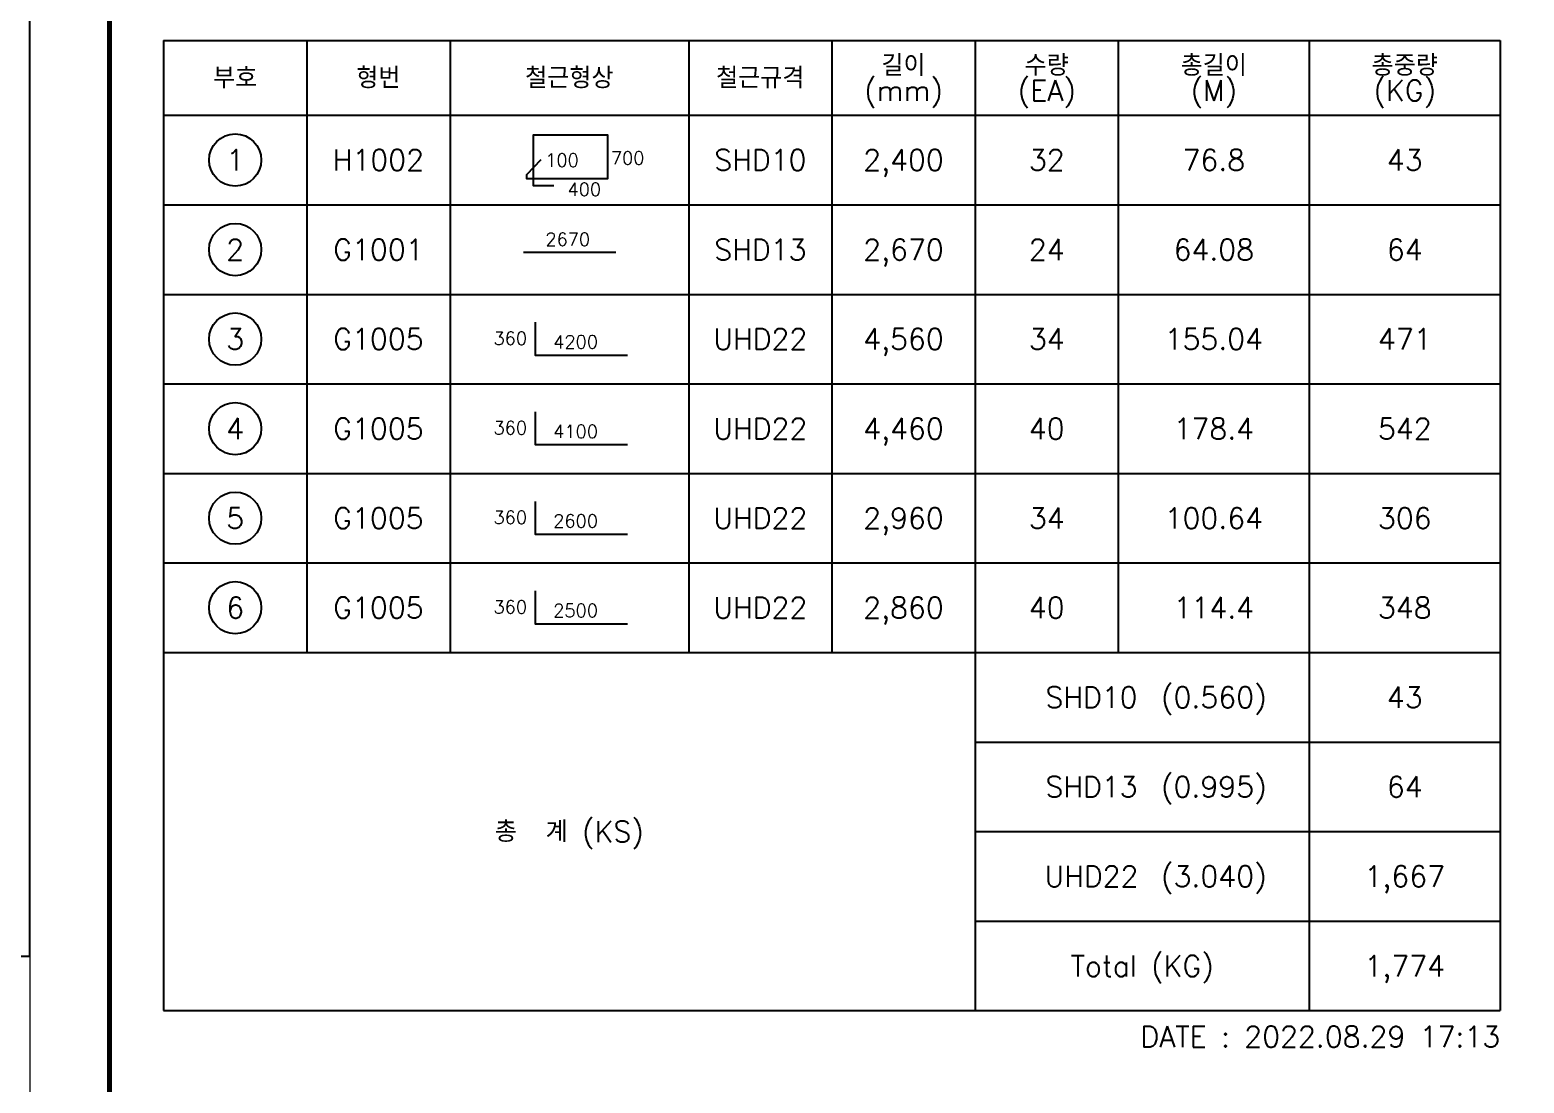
# Model space of a CAD drawing. Header units: millimetres. Extents: x 327808 to 2562540, y -728300 to 402793.
# Drawn here: x 485827 to 502854, y -442595 to -430598 of the extents above; entities that cross this region are included whole.
import ezdxf
from ezdxf.enums import TextEntityAlignment as Align

# ---------------------------------------------------------------- set-up
doc = ezdxf.new("R2010")
doc.units = ezdxf.units.MM
doc.header["$LTSCALE"] = 140
doc.layers.add('FORM-L', color=7, linetype='Continuous')
doc.layers.add('XDIM', color=7, linetype='Continuous')
doc.layers.add('TEXT', color=3, linetype='Continuous', lineweight=9)
doc.styles.add('XRebar', font='Romans.shx', dxfattribs={"bigfont": 'whgtxt.shx'})
doc.styles.add('XRebar2', font='Romans.shx')

# ---------------------------------------------------------------- blocks, each defined once
blk = doc.blocks.new('zsdfhetshts')
blk.add_lwpolyline([(0, 0), (15120, 0), (15120, 21384), (0, 21384)], close=True)
at = {"layer": 'FORM-L', "const_width": 32.6}
blk.add_lwpolyline([(504, 504), (14616, 504), (14616, 19296), (504, 19296)], close=True, dxfattribs=at)
blk = doc.blocks.new('dhs_sheet2e')
at = {"color": 7}
blk.add_lwpolyline([(84000, 0), (84000, 59329.4), (0, 59329.4), (0, 0)], close=True, dxfattribs=at)
blk = doc.blocks.new('zdfgarse')
at = {"color": 255, "xscale": 0.25, "yscale": 0.25, "zscale": 0.25}
blk.add_blockref('dhs_sheet2e', (0, 0), dxfattribs=at)
blk = doc.blocks.new('DHS_H1002')
at = {"layer": 'XDIM', "color": 1, "linetype": 'Continuous', "ltscale": 8.89787e-312}
blk.add_lwpolyline([(-477, 3), (-720, -249), (-720, -312), (645, -312), (645, 414), (-609, 414), (-609, -426), (-258, -426)], dxfattribs=at)
at = {"layer": 'XDIM', "color": 3, "linetype": 'Continuous', "ltscale": 8.89787e-312, "style": 'XRebar2'}
blk.add_attdef('A', text='', height=219, dxfattribs=at).set_placement((-405, -177), align=Align.BOTTOM_LEFT)
for tag, height, p in [('D', 0.1, (0, 0)), ('E', 0.1, (0, 0)), ('F', 0.1, (0, 0)), ('C', 219, (696, 33))]:
    blk.add_attdef(tag, text='', height=height, dxfattribs=at).set_placement(p, align=Align.MIDDLE_LEFT)
blk.add_attdef('B', text='', height=219, dxfattribs=at).set_placement((-30, -381), align=Align.TOP_LEFT)
blk = doc.blocks.new('DHS_G1001')
at = {"layer": 'XDIM', "color": 1, "linetype": 'Continuous', "ltscale": 2.29892e-317}
blk.add_lwpolyline([(-768, -45), (780, -45)], dxfattribs=at)
at = {"layer": 'XDIM', "color": 3, "linetype": 'Continuous', "ltscale": 2.29892e-317, "style": 'XRebar2'}
blk.add_attdef('A', text='', height=219, dxfattribs=at).set_placement((-27, -3), align=Align.BOTTOM_CENTER)
blk = doc.blocks.new('DHS_G1005')
at = {"layer": 'XDIM', "color": 1, "linetype": 'Continuous', "ltscale": 2.29892e-317}
blk.add_lwpolyline([(-573, 282), (-573, -267), (975, -267)], dxfattribs=at)
at = {"layer": 'XDIM', "color": 3, "linetype": 'Continuous', "ltscale": 2.29892e-317, "style": 'XRebar2'}
blk.add_attdef('A', text='', height=219, dxfattribs=at).set_placement((-708, -162), align=Align.BOTTOM_RIGHT)
blk.add_attdef('B', text='', height=219, dxfattribs=at).set_placement((105, -222), align=Align.BOTTOM_CENTER)

msp = doc.modelspace()

# ---------------------------------------------------------------- linework, layer by layer
at = {"layer": 'XDIM', "color": 30, "linetype": 'Continuous', "ltscale": 1.2987e-311}
for p, q in [((487350, -430720), (502582, -430720)), ((487350, -430720), (487350, -441770)), ((488982, -430720), (488982, -437690)), ((490614, -430720), (490614, -437690)), ((493334, -430720), (493334, -437690)), ((494966, -430720), (494966, -437690)), ((496598, -430720), (496598, -441770)), ((498230, -430720), (498230, -437690)), ((500406, -430720), (500406, -441770)), ((502582, -430720), (502582, -441770)), ((487350, -431570), (502582, -431570)), ((487350, -432590), (502582, -432590)), ((487350, -433610), (502582, -433610)), ((487350, -434630), (502582, -434630)), ((487350, -435650), (502582, -435650)), ((487350, -436670), (502582, -436670)), ((487350, -437690), (502582, -437690)), ((496598, -438710), (502582, -438710)), ((496598, -439730), (502582, -439730)), ((496598, -440750), (502582, -440750)), ((487350, -441770), (502582, -441770))]:
    msp.add_line(p, q, dxfattribs=at)
at = {"layer": 'XDIM', "color": 50, "linetype": 'Continuous', "ltscale": 1.2987e-311}
for centre in [(488166, -432080), (488166, -433100), (488166, -434120), (488166, -435140), (488166, -436160), (488166, -437180)]:
    msp.add_circle(centre, 297.5, dxfattribs=at)
at = {"layer": 'XDIM', "color": 30, "linetype": 'Continuous', "ltscale": 1.2987e-311}
msp.add_solid([(487350, -430720), (487350.1, -430720), (487350, -430720)], dxfattribs=at)

# ---------------------------------------------------------------- block references
at = {"xscale": 1.199999996698919, "yscale": 1.199999996698919, "zscale": 1.199999996698919}
msp.add_blockref('zdfgarse', (460626.5, -441148.4), dxfattribs=at)
at = {"layer": 'TEXT', "color": 4, "xscale": 1.8, "yscale": 1.8, "zscale": 1.8}
msp.add_blockref('zsdfhetshts', (485826.5, -461840.8), dxfattribs=at)
at = {"layer": 'XDIM', "color": 50, "linetype": 'Continuous', "ltscale": 1.2987e-311, "xscale": 0.68, "yscale": 0.68, "zscale": 0.68}
for name, p, values in [('DHS_H1002', (491974, -432080), {'A': '100', 'B': '400', 'C': '700', 'D': '400', 'E': '700', 'F': '100'}), ('DHS_G1001', (491974, -433100), {'A': '2670'}), ('DHS_G1005', (491974, -434120), {'A': '360', 'B': '4200'}), ('DHS_G1005', (491974, -435140), {'A': '360', 'B': '4100'}), ('DHS_G1005', (491974, -436160), {'A': '360', 'B': '2600'}), ('DHS_G1005', (491974, -437180), {'A': '360', 'B': '2500'})]:
    msp.add_blockref(name, p, dxfattribs=at).add_auto_attribs(values)

# ---------------------------------------------------------------- texts
at = {"layer": 'XDIM', "color": 50, "linetype": 'Continuous', "ltscale": 1.2987e-311, "style": 'XRebar'}
for s, p in [('길이', (495782, -431002.2)), ('수량', (497414, -431002.2)), ('총길이', (499318, -431002.2)), ('총중량', (501494, -431002.2)), ('부호', (488166, -431145)), ('형번', (489798, -431145)), ('철근형상', (491974, -431145)), ('철근규격', (494150, -431145)), ('(mm)', (495782, -431287.8)), ('(EA)', (497414, -431287.8)), ('(M)', (499318, -431287.8)), ('(KG)', (501494, -431287.8)), ('1', (488166, -432080)), ('H1002', (489798, -432080)), ('SHD10', (494150, -432080)), ('2,400', (495782, -432080)), ('32', (497414, -432080)), ('76.8', (499318, -432080)), ('43', (501494, -432080)), ('2', (488166, -433100)), ('G1001', (489798, -433100)), ('SHD13', (494150, -433100)), ('2,670', (495782, -433100)), ('24', (497414, -433100)), ('64.08', (499318, -433100)), ('64', (501494, -433100)), ('3', (488166, -434120)), ('G1005', (489798, -434120)), ('UHD22', (494150, -434120)), ('4,560', (495782, -434120)), ('34', (497414, -434120)), ('155.04', (499318, -434120)), ('471', (501494, -434120)), ('4', (488166, -435140)), ('G1005', (489798, -435140)), ('UHD22', (494150, -435140)), ('4,460', (495782, -435140)), ('40', (497414, -435140)), ('178.4', (499318, -435140)), ('542', (501494, -435140)), ('5', (488166, -436160)), ('G1005', (489798, -436160)), ('UHD22', (494150, -436160)), ('2,960', (495782, -436160)), ('34', (497414, -436160)), ('100.64', (499318, -436160)), ('306', (501494, -436160)), ('6', (488166, -437180)), ('G1005', (489798, -437180)), ('UHD22', (494150, -437180)), ('2,860', (495782, -437180)), ('40', (497414, -437180)), ('114.4', (499318, -437180)), ('348', (501494, -437180)), ('SHD10', (497924, -438200)), ('(0.560)', (499318, -438200)), ('43', (501494, -438200)), ('SHD13', (497924, -439220)), ('(0.995)', (499318, -439220)), ('64', (501494, -439220)), ('총  계 (KS)', (491974, -439730)), ('UHD22', (497924, -440240)), ('(3.040)', (499318, -440240)), ('1,667', (501494, -440240)), ('Total (KG)', (498502, -441260)), ('1,774', (501494, -441260))]:
    msp.add_text(s, height=238, dxfattribs=at).set_placement(p, align=Align.MIDDLE_CENTER)
at = {"layer": 'XDIM', "color": 3, "linetype": 'Continuous', "ltscale": 1.2987e-311, "style": 'XRebar'}
msp.add_text('DATE : 2022.08.29 17:13', height=238, dxfattribs=at).set_placement((502582, -441948.5), align=Align.TOP_RIGHT)

doc.saveas('drawing.dxf')
